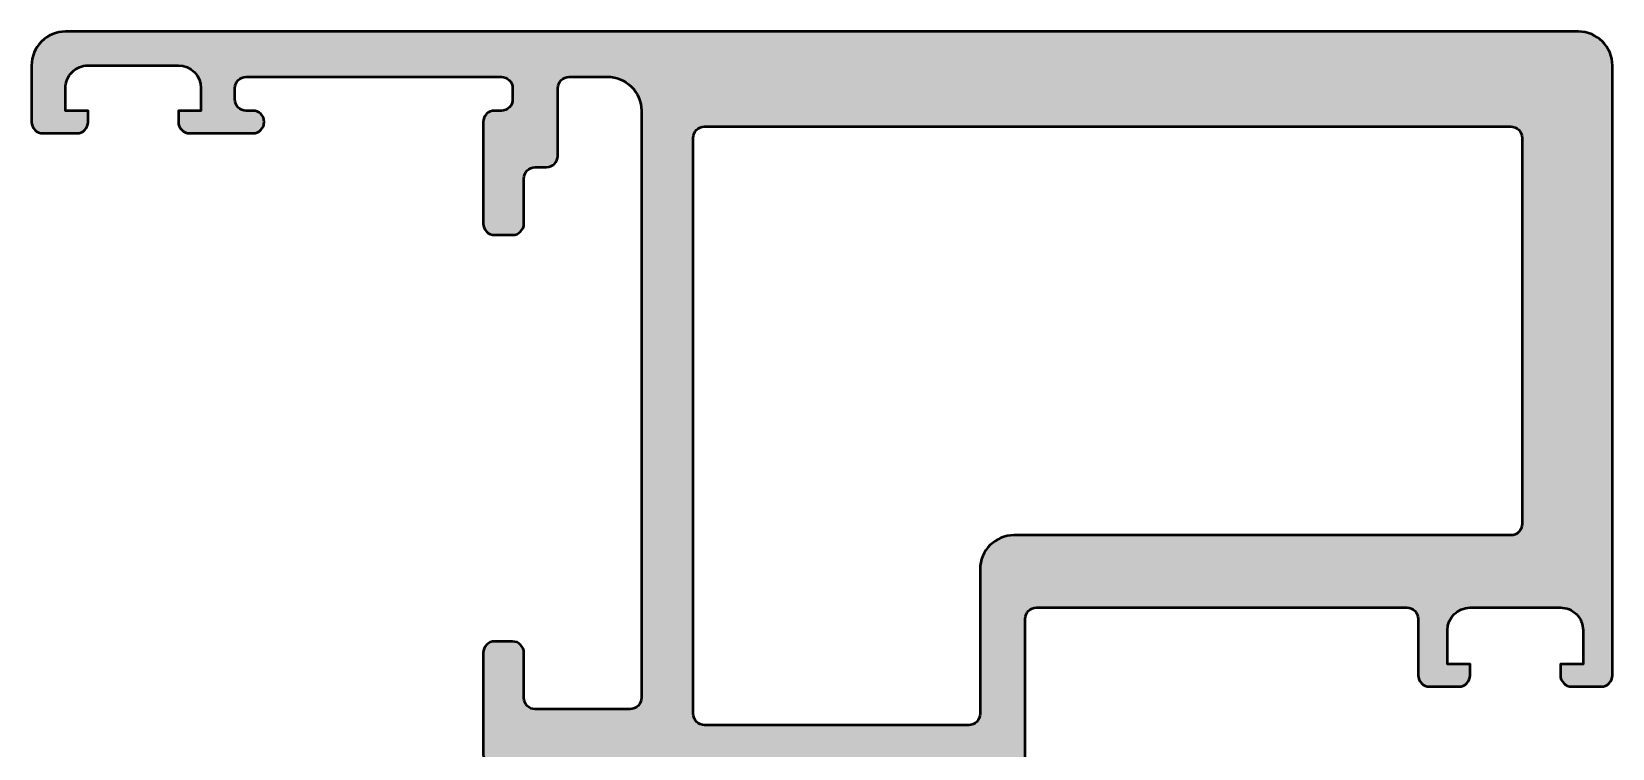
# Model space of a CAD drawing. Extents: x -44.2 to 25.8, y 0 to 77.5.
# Drawn here: x -44.2 to 25.8, y 45.8 to 77.5 of the extents above; entities that cross this region are included whole.
import ezdxf

# ---------------------------------------------------------------- set-up
doc = ezdxf.new("R2010")
doc.units = 0
doc.layers.add('0S-Alu contour', color=7, linetype='Continuous', lineweight=50)
doc.layers.add('0S-Alu hatch', color=252, linetype='Continuous', lineweight=25)

# ---------------------------------------------------------------- blocks, each defined once
blk = doc.blocks.new('182580__02D1C818_DFBD_4E4F_ABF0_FB8EA91AD673_')
at = {"layer": '0S-Alu hatch'}
h = blk.add_hatch(color=256, dxfattribs=at)
edge = h.paths.add_edge_path()
edge.add_line((-44.19974392011147, 76.00024807988854), (-44.19974392011147, 73.50025607988853))
edge.add_arc((-43.69999973796078, 73.50000026203922), 0.4997442476269603, 179.9706704303198, 270.0293295696732)
edge.add_line((-43.69974392011147, 73.00025607988853), (-42.19974392011147, 73.00025607988853))
edge.add_arc((-42.19972786357431, 73.50024002335137), 0.4999839437206577, 269.9981599972864, 360.0018400026433)
edge.add_line((-41.69974392011147, 73.50025607988792), (-41.69974392011147, 74.00024807988854))
edge.add_line((-41.69974392011147, 74.00024807988854), (-42.69974392011147, 74.00024807988854))
edge.add_line((-42.69974392011147, 74.00024807988854), (-42.69974392011147, 75.00024807988852))
edge.add_ellipse((-41.69975971198338, 75.00026387176044), major_axis=(-0.9999842082527838, 0), ratio=1, start_angle=-90.00090482189933, end_angle=0.0009048220438216958, ccw=False)
edge.add_line((-41.69974392011147, 76.00024807988852), (-37.69974392011148, 76.00024807988854))
edge.add_ellipse((-37.69977835904475, 75.00021364095525), major_axis=(-1.000034439526283, 0), ratio=1, start_angle=180.0019731375792, end_angle=269.99802686242623, ccw=False)
edge.add_line((-36.69974392011147, 75.00024807988862), (-36.69974392011147, 74.00024807988854))
edge.add_line((-36.69974392011147, 74.00024807988854), (-37.69974392011147, 74.00024807988854))
edge.add_line((-37.69974392011147, 74.00024807988854), (-37.69974392011147, 73.50025607988853))
edge.add_arc((-37.19976797525229, 73.50023202474772), 0.4999759454378651, 179.9972433513099, 270.0027566487093)
edge.add_line((-37.19974392011148, 73.00025607988853), (-34.39975592011148, 73.00025607988853))
edge.add_arc((-34.39975592011147, 73.50025207988853), 0.4999959999999959, 269.9999999999992, 449.9999999999992)
edge.add_line((-34.39975592011146, 74.00024807988852), (-34.69974392011148, 74.00024807988854))
edge.add_ellipse((-34.69974125054613, 74.50025074945385), major_axis=(-0.5000026695724598, 0), ratio=1, start_angle=0.0003059072284941067, end_angle=89.99969409197911, ccw=False)
edge.add_line((-35.19974392011147, 74.50024807989544), (-35.19974392011147, 75.00024807988854))
edge.add_ellipse((-34.69973092491896, 75.00023508469602), major_axis=(-0.5000129953613838, 0), ratio=1, start_angle=270.0014891006673, end_angle=359.9985108995605, ccw=False)
edge.add_line((-34.69974392011148, 75.50024807988854), (-23.39975592011147, 75.50024807988854))
edge.add_ellipse((-23.39978315040221, 75.0002208495978), major_axis=(-0.500027231032189, 0), ratio=1, start_angle=180.0031201918046, end_angle=269.9968798084615, ccw=False)
edge.add_line((-22.89975592011147, 75.00024807988882), (-22.89975592011147, 74.50024807988854))
edge.add_ellipse((-23.39976880710634, 74.5002609668834), major_axis=(-0.5000128871609372, 0), ratio=1, start_angle=90.0014767027721, end_angle=179.9985232970983, ccw=False)
edge.add_line((-23.39975592011148, 74.00024807988854), (-23.69974392011148, 74.00024807988854))
edge.add_arc((-23.6997802687879, 73.50028442856497), 0.4999636526448909, 89.99583444568258, 180.0041655541838)
edge.add_line((-24.19974392011147, 73.50024807988893), (-24.19974392011147, 69.00025607988853))
edge.add_arc((-23.69979460995553, 69.00020539004447), 0.4999493127256653, 179.9941907828811, 270.0058092171742)
edge.add_line((-23.69974392011147, 68.50025607988853), (-22.89975592011147, 68.50025607988853))
edge.add_arc((-22.89976759210681, 69.00026775188385), 0.5000116721315706, 270.0013374809212, 359.9986625192329)
edge.add_line((-22.39975592011147, 69.00025607988987), (-22.39975592011148, 71.00024807988854))
edge.add_ellipse((-21.89971032854496, 71.00021048898748), major_axis=(-0.500045592979462, 0), ratio=1, start_angle=270.00522393234337, end_angle=359.99569279284714, ccw=False)
edge.add_line((-21.89975592011148, 71.50025607988853), (-21.39975592011148, 71.50024807988854))
edge.add_arc((-21.39977143754687, 72.00026359732392), 0.5000155176761698, 270.0017781119298, 359.9982218887301)
edge.add_line((-20.89975592011148, 72.00024807989071), (-20.89975592011147, 75.00024807988854))
edge.add_ellipse((-20.39971821017572, 75.00021036995278), major_axis=(-0.5000377113576856, 0), ratio=1, start_angle=270.00432091443776, end_angle=359.9956790855678, ccw=False)
edge.add_line((-20.39975592011147, 75.50024807988854), (-18.69974392011148, 75.50024807988854))
edge.add_ellipse((-18.69974282165176, 74.00024917834824), major_axis=(-1.499998901540696, 0), ratio=1, start_angle=179.9999580433011, end_angle=270.0000419581013, ccw=False)
edge.add_line((-17.19974392011146, 74.00024807992521), (-17.19974392011147, 48.00025607988853))
edge.add_ellipse((-17.69977783403138, 48.00028999380844), major_axis=(-0.5000339150699901, 0), ratio=1, start_angle=90.00388598537211, end_angle=179.9961140146634, ccw=False)
edge.add_line((-17.69974392011147, 47.50025607988852), (-21.89975592011147, 47.50025607988853))
edge.add_ellipse((-21.8998163177247, 48.00019568227532), major_axis=(-0.4999396060350941, 0), ratio=1, start_angle=-0.006921892690513687, end_angle=90.00692189275878, ccw=False)
edge.add_line((-22.39975592011148, 48.00025607988841), (-22.39975592011147, 50.00025607988852))
edge.add_arc((-22.8998060443941, 50.00020595560591), 0.500050126794815, 0.0057432438125327, 89.99425675607993)
edge.add_line((-22.89975592011147, 50.50025607988853), (-23.69974392011146, 50.50025607988853))
edge.add_arc((-23.69978843270792, 50.00030059248498), 0.4999554893850945, 89.9948987780515, 180.0051012219481)
edge.add_line((-24.19974392011147, 50.00025607988852), (-24.19974392011147, 45.50025207988853))
edge.add_arc((-23.69978793219458, 45.50020806780543), 0.4999559898541254, 179.9949561428064, 270.0050438571869)
edge.add_line((-23.69974392011148, 45.00025207988854), (-16.19974392011147, 45.00025607988852))
edge.add_ellipse((-16.27861094242883, 44.73271283447674), major_axis=(-0.27892542977412, 0), ratio=1, start_angle=178.8375208357167, end_angle=253.5754143680447, ccw=False)
edge.add_line((-15.99974292011148, 44.72705407988852), (-15.99974292011147, 44.27346007988854))
edge.add_ellipse((-16.27861101575465, 44.26779942041147), major_axis=(-0.2789255417371613, 0), ratio=1, start_angle=106.42459455535479, end_angle=181.1628700728881, ccw=False)
edge.add_line((-16.19974392011148, 44.00025607988851), (-16.19974392011148, 42.12024507988003))
edge.add_arc((-15.89974392011147, 42.12024507988002), 0.3000000000000043, 180, 270.0000000000007)
edge.add_line((-15.89974392011147, 41.82024507988002), (-14.91976960106869, 41.82024507988002))
edge.add_arc((-14.91976960106869, 42.12024507988003), 0.3000000000000043, 270.0000000000007, 360)
edge.add_line((-14.61976960106868, 42.12024507988002), (-14.61976960106869, 44.80024807988852))
edge.add_ellipse((-14.41976960106868, 44.80024807988852), major_axis=(-0.2000000000000099, 0), ratio=1, start_angle=270.00000000000205, end_angle=360, ccw=False)
edge.add_line((-14.41976960106869, 45.00024807988853), (-10.19980492011147, 45.00024807988853))
edge.add_ellipse((-10.19974401920795, 44.50030898170247), major_axis=(-0.4999391018954333, 0), ratio=1, start_angle=179.9939371601842, end_angle=270.00697957958323, ccw=False)
edge.add_line((-9.699804920111465, 44.50025607988819), (-9.699804920111475, 43.80025107988852))
edge.add_line((-9.699804920111475, 43.80025107988852), (-11.08804992011148, 41.39573307988853))
edge.add_arc((-10.96413749699682, 41.33786542924981), 0.1367587422894476, 154.9672169559898, 273.5929098255714)
edge.add_arc((-11.2689023163917, 46.19154794210117), 5.000000000000175, 273.5929098255677, 296.0048254924256)
edge.add_ellipse((-8.199774420111453, 39.9002480798886), major_axis=(-1.999999999999929, 0), ratio=1, start_angle=243.99517450757378, end_angle=296.0048254924253, ccw=False)
edge.add_arc((-5.130646523831217, 46.19154794210094), 4.99999999999996, 243.9951745075738, 266.4070901744318)
edge.add_arc((-5.435411343226121, 41.33786542924979), 0.1367587422894448, 266.4070901744262, 385.0327830440135)
edge.add_line((-5.311498920111464, 41.39573307988852), (-6.699743920111487, 43.80025107988856))
edge.add_line((-6.699743920111487, 43.80025107988856), (-6.699743920111465, 44.50025607988852))
edge.add_ellipse((-6.199804821014986, 44.50030898170248), major_axis=(-0.4999391018954226, 0), ratio=1, start_angle=-90.00697957958317, end_angle=0.0060628398159110475, ccw=False)
edge.add_line((-6.199743920111473, 45.00024807988853), (-1.979718602793688, 45.00025575272636))
edge.add_ellipse((-1.979718239154259, 44.80025575272668), major_axis=(-0.2000000000000066, 0), ratio=1, start_angle=180, end_angle=270.0001041750229, ccw=False)
edge.add_line((-1.779718239154252, 44.80025575272668), (-1.779718239154263, 42.12024507988002))
edge.add_arc((-1.479718239154259, 42.12024507988002), 0.3000000000000043, 180, 269.9999999999986)
edge.add_line((-1.479718239154266, 41.82024507988002), (-0.4997439201114702, 41.82024507988001))
edge.add_arc((-0.4997439201114702, 42.12024507988002), 0.3000000000000114, 270, 360)
edge.add_line((-0.1997439201114588, 42.12024507988002), (-0.1997439201114659, 44.00025607988853))
edge.add_ellipse((-0.1208768244683114, 44.26779942041147), major_axis=(-0.278925541737147, 0), ratio=1, start_angle=-1.1628700728853119, end_angle=73.57540544464803, ccw=False)
edge.add_line((-0.3997449201114772, 44.27346007988852), (-0.3997449201114733, 44.72705407988854))
edge.add_ellipse((-0.1208768977941332, 44.73271283447674), major_axis=(-0.2789254297741135, 0), ratio=1, start_angle=-73.57541436804797, end_angle=1.1624791642789205, ccw=False)
edge.add_line((-0.1997439201114701, 45.00025607988852), (-0.1997439201114801, 51.50025607988853))
edge.add_ellipse((0.3002088951457935, 51.50030326463125), major_axis=(-0.4999528174838838, 0), ratio=1, start_angle=-90.00540748351659, end_angle=0.005407483484475506, ccw=False)
edge.add_line((0.3002560798885198, 52.00025607988853), (16.70021907988853, 52.00025607988854))
edge.add_ellipse((16.70019005320444, 51.50022705320445), major_axis=(-0.5000290275265816, 0), ratio=1, start_angle=180.0033260199702, end_angle=269.9966739801073, ccw=False)
edge.add_line((17.20021907988852, 51.50025607988922), (17.20021907988853, 49.00025607988852))
edge.add_arc((17.70023305381886, 49.00027005381887), 0.5000139741256017, 180.0016012496853, 269.998398750289)
edge.add_line((17.70021907988853, 48.50025607988854), (19.00020707988854, 48.50025607988853))
edge.add_arc((19.00026747750175, 49.00019568227531), 0.4999396060350941, 269.9930781072428, 360.0069218926905)
edge.add_line((19.50020707988853, 49.0002560798884), (19.50020707988853, 49.50025607988853))
edge.add_line((19.50020707988853, 49.50025607988853), (18.50020707988852, 49.50025607988853))
edge.add_line((18.50020707988852, 49.50025607988853), (18.50020707988852, 51.00025607988853))
edge.add_ellipse((19.50030283544146, 51.00016032433559), major_axis=(-1.000095760137057, 0), ratio=1, start_angle=270.0054858637294, end_angle=359.99451413631346, ccw=False)
edge.add_line((19.50020707988852, 52.00025607988853), (23.50020707988853, 52.00025607988853))
edge.add_ellipse((23.50022664427481, 51.00027564427481), major_axis=(-0.9999804358051081, 0), ratio=1, start_angle=179.9988790212127, end_angle=270.0011209786936, ccw=False)
edge.add_line((24.50020707988853, 51.0002560798869), (24.50020707988853, 49.50025607988853))
edge.add_line((24.50020707988853, 49.50025607988853), (23.50020707988853, 49.50025607988853))
edge.add_line((23.50020707988853, 49.50025607988853), (23.50020707988853, 49.00025607988853))
edge.add_arc((24.00024132948824, 49.00029032948824), 0.5000342507726622, 180.0039244462326, 269.9960755538011)
edge.add_line((24.00020707988853, 48.50025607988853), (25.30025607988854, 48.50025607988854))
edge.add_arc((25.30019157289351, 49.00032058688357), 0.5000645111556467, 270.0073910035448, 359.9926089964352)
edge.add_line((25.80025607988854, 49.00025607988837), (25.80025607988853, 76.00025607988854))
edge.add_arc((24.30013191318187, 76.00013191318187), 1.500124171845353, 0.0047424261876976, 89.99525757374795)
edge.add_line((24.3002560798885, 77.50025607988852), (-42.69974392011147, 77.50025607988852))
edge.add_arc((-42.69974543803717, 76.0002575977848), 1.499998482104502, 89.99994201945066, 180.0003635572299)
edge = h.paths.add_edge_path()
edge.add_ellipse((-14.39980260183055, 72.80029076157837), major_axis=(-0.4999533183010059, 0), ratio=1, start_angle=270.00001123446634, end_angle=359.9999755367404, ccw=False)
edge.add_line((-14.39980269986062, 73.30024407987936), (21.30020056013416, 73.30025107987998))
edge.add_ellipse((21.30020065629663, 72.80020765628811), major_axis=(-0.5000434235918996, 0), ratio=1, start_angle=180, end_angle=270.00001101845044, ccw=False)
edge.add_line((21.80024407988852, 72.80020765628811), (21.80024407988852, 55.70029852379693))
edge.add_ellipse((21.30019663598013, 55.70029852379693), major_axis=(-0.5000474439083967, 0), ratio=1, start_angle=90, end_angle=180, ccw=False)
edge.add_line((21.30019663598013, 55.20025107988853), (-0.6996974385995501, 55.20025107988853))
edge.add_arc((-0.6996974354968657, 53.70015459527393), 1.500096484614601, 90.00000011850621, 180)
edge.add_line((-2.199793920111467, 53.70015459527393), (-2.199793920111484, 47.30020301925253))
edge.add_ellipse((-2.699745859491876, 47.30020301925253), major_axis=(-0.4999519393803924, 0), ratio=1, start_angle=89.99998041161939, end_angle=180, ccw=False)
edge.add_line((-2.699746030416314, 46.80025107987216), (-14.39974492011133, 46.80025507988853))
edge.add_ellipse((-14.39999777656703, 47.30000222343297), major_axis=(-0.4997472075131725, 0), ratio=1, start_angle=-0.02898987355507643, end_angle=90.0289898735495, ccw=False)
edge.add_line((-14.89974492011147, 47.30025507988872), (-14.89975592013152, 72.80029097504065))
at = {"layer": '0S-Alu contour', "color": 7}
for points in [[(24.3002560798885, 77.50025607988852), (-42.69974392011147, 77.50025607988852)], [(-44.19974392011147, 76.00024807988854), (-44.19974392011147, 73.50025607988853)], [(-41.69974392011147, 76.00024807988852), (-37.69974392011148, 76.00024807988854)], [(25.80025607988854, 49.00025607988837), (25.80025607988853, 76.00025607988854)], [(-41.69974392011147, 73.50025607988792), (-41.69974392011147, 74.00024807988854), (-42.69974392011147, 74.00024807988854), (-42.69974392011147, 75.00024807988852)], [(-36.69974392011147, 75.00024807988862), (-36.69974392011147, 74.00024807988854), (-37.69974392011147, 74.00024807988854), (-37.69974392011147, 73.50025607988853)], [(-35.19974392011147, 74.50024807989544), (-35.19974392011147, 75.00024807988854)], [(-34.69974392011148, 75.50024807988854), (-23.39975592011147, 75.50024807988854)], [(-22.89975592011147, 75.00024807988882), (-22.89975592011147, 74.50024807988854)], [(-20.89975592011148, 72.00024807989071), (-20.89975592011147, 75.00024807988854)], [(-20.39975592011147, 75.50024807988854), (-18.69974392011148, 75.50024807988854)], [(-34.39975592011146, 74.00024807988852), (-34.69974392011148, 74.00024807988854)], [(-23.39975592011148, 74.00024807988854), (-23.69974392011148, 74.00024807988854)], [(-17.19974392011146, 74.00024807992521), (-17.19974392011147, 48.00025607988853)], [(-43.69974392011147, 73.00025607988853), (-42.19974392011147, 73.00025607988853)], [(-37.19974392011148, 73.00025607988853), (-34.39975592011148, 73.00025607988853)], [(-24.19974392011147, 73.50024807988893), (-24.19974392011147, 69.00025607988853)], [(-14.39980269986062, 73.30024407987936), (21.30020056013416, 73.30025107987998)], [(-14.89974492011147, 47.30025507988872), (-14.89975592013152, 72.80029097504065)], [(21.80024407988852, 72.80020765628811), (21.80024407988852, 55.70029852379693)], [(-21.89975592011148, 71.50025607988853), (-21.39975592011148, 71.50024807988854)], [(-22.39975592011147, 69.00025607988987), (-22.39975592011148, 71.00024807988854)], [(-23.69974392011147, 68.50025607988853), (-22.89975592011147, 68.50025607988853)], [(21.30019663598013, 55.20025107988853), (-0.6996974385995501, 55.20025107988853)], [(-2.199793920111467, 53.70015459527393), (-2.199793920111484, 47.30020301925253)], [(0.3002560798885198, 52.00025607988853), (16.70021907988853, 52.00025607988854)], [(19.50020707988852, 52.00025607988853), (23.50020707988853, 52.00025607988853)], [(-0.1997439201114701, 45.00025607988852), (-0.1997439201114801, 51.50025607988853)], [(17.20021907988852, 51.50025607988922), (17.20021907988853, 49.00025607988852)], [(-22.89975592011147, 50.50025607988853), (-23.69974392011146, 50.50025607988853)], [(19.50020707988853, 49.0002560798884), (19.50020707988853, 49.50025607988853), (18.50020707988852, 49.50025607988853), (18.50020707988852, 51.00025607988853)], [(24.50020707988853, 51.0002560798869), (24.50020707988853, 49.50025607988853), (23.50020707988853, 49.50025607988853), (23.50020707988853, 49.00025607988853)], [(-24.19974392011147, 50.00025607988852), (-24.19974392011147, 45.50025207988853)], [(-22.39975592011148, 48.00025607988841), (-22.39975592011147, 50.00025607988852)], [(17.70021907988853, 48.50025607988854), (19.00020707988854, 48.50025607988853)], [(24.00020707988853, 48.50025607988853), (25.30025607988854, 48.50025607988854)], [(-17.69974392011147, 47.50025607988852), (-21.89975592011147, 47.50025607988853)], [(-2.699746030416314, 46.80025107987216), (-14.39974492011133, 46.80025507988853)], [(-23.69974392011148, 45.00025207988854), (-16.19974392011147, 45.00025607988852)], [(-14.41976960106869, 45.00024807988853), (-10.19980492011147, 45.00024807988853)], [(-6.199743920111473, 45.00024807988853), (-1.979718602793688, 45.00025575272636)], [(-15.99974292011148, 44.72705407988852), (-15.99974292011147, 44.27346007988854)], [(-14.61976960106868, 42.12024507988002), (-14.61976960106869, 44.80024807988852)], [(-9.699804920111465, 44.50025607988819), (-9.699804920111475, 43.80025107988852), (-11.08804992011148, 41.39573307988853)], [(-5.311498920111464, 41.39573307988852), (-6.699743920111487, 43.80025107988856), (-6.699743920111465, 44.50025607988852)], [(-1.779718239154252, 44.80025575272668), (-1.779718239154263, 42.12024507988002)], [(-0.3997449201114772, 44.27346007988852), (-0.3997449201114733, 44.72705407988854)], [(-16.19974392011148, 44.00025607988851), (-16.19974392011148, 42.12024507988003)], [(-0.1997439201114588, 42.12024507988002), (-0.1997439201114659, 44.00025607988853)], [(-15.89974392011147, 41.82024507988002), (-14.91976960106869, 41.82024507988002)], [(-1.479718239154266, 41.82024507988002), (-0.4997439201114702, 41.82024507988001)]]:
    blk.add_lwpolyline(points, dxfattribs=at)
for centre, radius, start, end in [((-42.69974543803717, 76.0002575977848), 1.499998482104502, 89.99994201945066, 180.0003635572299), ((24.30013191318187, 76.00013191318187), 1.500124171845353, 0.0047424261876976, 89.99525757374795), ((-34.39975592011147, 73.50025207988853), 0.4999959999999959, 269.9999999999992, 89.9999999999992), ((-23.6997802687879, 73.50028442856497), 0.4999636526448909, 89.99583444568258, 180.0041655541838), ((-43.69999973796078, 73.50000026203922), 0.4997442476269603, 179.9706704303198, 270.0293295696732), ((-42.19972786357431, 73.50024002335137), 0.4999839437206577, 269.9981599972864, 0.0018400026433401), ((-37.19976797525229, 73.50023202474772), 0.4999759454378651, 179.9972433513099, 270.0027566487093), ((-21.39977143754687, 72.00026359732392), 0.5000155176761698, 270.0017781119298, 359.9982218887301), ((-23.69979460995553, 69.00020539004447), 0.4999493127256653, 179.9941907828811, 270.0058092171742), ((-22.89976759210681, 69.00026775188385), 0.5000116721315706, 270.0013374809212, 359.9986625192329), ((-0.6996974354968657, 53.70015459527393), 1.500096484614601, 90.00000011850621, 180), ((-23.69978843270792, 50.00030059248498), 0.4999554893850945, 89.9948987780515, 180.0051012219481), ((-22.8998060443941, 50.00020595560591), 0.500050126794815, 0.0057432438125327, 89.99425675607993), ((17.70023305381886, 49.00027005381887), 0.5000139741256017, 180.0016012496853, 269.998398750289), ((19.00026747750175, 49.00019568227531), 0.4999396060350941, 269.9930781072428, 0.0069218926904815), ((24.00024132948824, 49.00029032948824), 0.5000342507726622, 180.0039244462326, 269.9960755538011), ((25.30019157289351, 49.00032058688357), 0.5000645111556467, 270.0073910035448, 359.9926089964352), ((-23.69978793219458, 45.50020806780543), 0.4999559898541254, 179.9949561428064, 270.0050438571869), ((-15.89974392011147, 42.12024507988002), 0.3000000000000043, 180, 270.0000000000007), ((-14.91976960106869, 42.12024507988003), 0.3000000000000043, 270.0000000000007, 0), ((-1.479718239154259, 42.12024507988002), 0.3000000000000043, 180, 269.9999999999986), ((-0.4997439201114702, 42.12024507988002), 0.3000000000000114, 270, 0), ((-10.96413749699682, 41.33786542924981), 0.1367587422894476, 154.9672169559898, 273.5929098255714), ((-11.2689023163917, 46.19154794210117), 5.000000000000175, 273.5929098255677, 296.0048254924256), ((-5.130646523831217, 46.19154794210094), 4.99999999999996, 243.9951745075738, 266.4070901744318), ((-5.435411343226121, 41.33786542924979), 0.1367587422894448, 266.4070901744262, 25.03278304401353)]:
    blk.add_arc(centre, radius, start, end, dxfattribs=at)
at = {"layer": '0S-Alu contour', "color": 7, "extrusion": (0, 0, -1)}
for centre, radius, start, end in [((41.69975971198338, 75.00026387176044), 0.9999842082527838, 359.9990951779562, 90.00090482189937), ((37.69977835904475, 75.00021364095525), 1.000034439526283, 90.00197313757376, 179.9980268624208), ((34.69973092491896, 75.00023508469602), 0.5000129953613838, 0.0014891004395415, 89.99851089933271), ((23.39978315040221, 75.0002208495978), 0.500027231032189, 90.00312019153856, 179.9968798081954), ((20.39971821017572, 75.00021036995278), 0.5000377113576856, 0.0043209144321985, 89.99567908556223), ((18.69974282165176, 74.00024917834824), 1.499998901540696, 89.99995804189868, 180.000041956699), ((34.69974125054613, 74.50025074945385), 0.5000026695724598, 270.000305908021, 359.9996940927715), ((23.39976880710634, 74.5002609668834), 0.5000128871609372, 180.0014767029018, 269.9985232972279), ((14.39980260183055, 72.80029076157837), 0.499953318301006, 2.44632595834e-05, 89.99998876553364), ((-21.30020065629663, 72.80020765628811), 0.5000434235918996, 89.99998898154958, 180), ((21.89971032854496, 71.00021048898748), 0.500045592979462, 0.0043072071528678, 89.99477606765664), ((-21.30019663598013, 55.70029852379693), 0.5000474439083967, 180, 270), ((-0.3002088951457935, 51.50030326463125), 0.4999528174838838, 359.9945925165155, 90.00540748351662), ((-16.70019005320444, 51.50022705320445), 0.5000290275265816, 90.00332601989274, 179.9966739800298), ((-19.50030283544146, 51.00016032433559), 1.000095760137057, 0.0054858636865462, 89.99451413627062), ((-23.50022664427481, 51.00027564427481), 0.9999804358051081, 89.9988790213064, 180.0011209787873), ((21.8998163177247, 48.00019568227532), 0.4999396060350941, 269.9930781072412, 0.0069218926904815), ((17.69977783403138, 48.00028999380844), 0.5000339150699901, 180.0038859853367, 269.9961140146279), ((14.39999777656703, 47.30000222343297), 0.4997472075131725, 269.9710101264505, 0.0289898735550888), ((2.699745859491876, 47.30020301925253), 0.4999519393803924, 180, 270.0000195883806), ((16.27861094242883, 44.73271283447674), 0.27892542977412, 106.4245856319553, 181.1624791642833), ((14.41976960106868, 44.80024807988852), 0.2000000000000099, 0, 89.99999999999797), ((10.19974401920795, 44.50030898170247), 0.4999391018954333, 89.99302042041676, 180.0060628398159), ((6.199804821014986, 44.50030898170248), 0.4999391018954227, 359.9939371601841, 90.00697957958327), ((1.979718239154259, 44.80025575272668), 0.2000000000000066, 89.99989582497707, 180), ((0.1208768977941332, 44.73271283447674), 0.2789254297741135, 358.8375208357211, 73.57541436804803), ((16.27861101575465, 44.26779942041147), 0.2789255417371613, 178.8371299271119, 253.5754054446452), ((0.1208768244683114, 44.26779942041147), 0.278925541737147, 286.4245945553521, 1.162870072885284), ((8.199774420111453, 39.9002480798886), 1.999999999999929, 63.99517450757466, 116.0048254924262)]:
    blk.add_arc(centre, radius, start, end, dxfattribs=at)
blk = doc.blocks.new('367340__4E926AAD_84A3_4053_A716_BFAEA3661C73_')
at = {"layer": '0S-Alu contour', "color": 7}
blk.add_blockref('182580__02D1C818_DFBD_4E4F_ABF0_FB8EA91AD673_', (0, 0), dxfattribs=at)

msp = doc.modelspace()

# ---------------------------------------------------------------- block references
at = {"layer": '0S-Alu contour', "color": 7}
msp.add_blockref('367340__4E926AAD_84A3_4053_A716_BFAEA3661C73_', (0, 0), dxfattribs=at)

doc.saveas('drawing.dxf')
